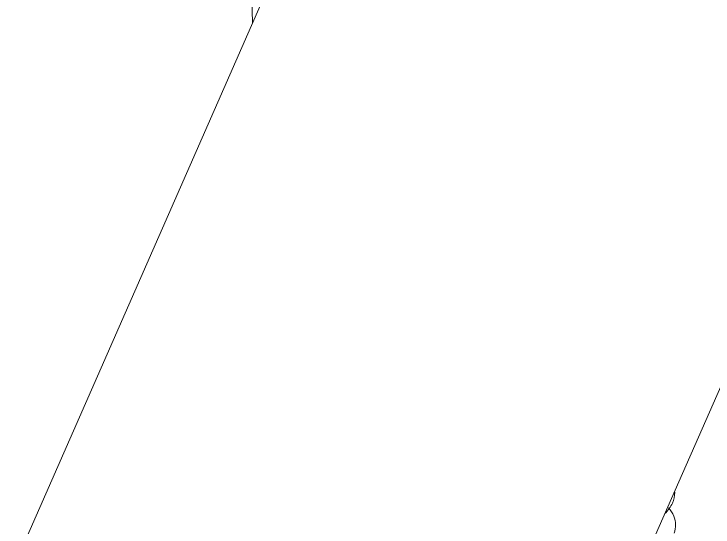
# Model space of a CAD drawing. Header units: millimetres. Extents: x 1991 to 2585, y -545 to -125.
# Drawn here: x 2489.25 to 2496.25, y -271.51 to -266.38 of the extents above; entities that cross this region are included whole.
import ezdxf

# ---------------------------------------------------------------- set-up
doc = ezdxf.new("R2010")
doc.units = ezdxf.units.MM
doc.header["$LTSCALE"] = 0.1
doc.layers.get('0').update_dxf_attribs({"lineweight": 13})

msp = doc.modelspace()

# ---------------------------------------------------------------- linework, layer by layer
at = {"color": 7, "linetype": 'Continuous'}
for p, q in [((2495.9164, -256.7221), (2489.254, -271.9067)), ((2491.6393, -266.4702), (2491.4241, -257.5282)), ((2501.2179, -258.9503), (2494.5194, -274.217))]:
    msp.add_line(p, q, dxfattribs=at)
for points, knots in [([(2495.7654, -271.3785), (2495.7955, -271.3475), (2495.8462, -271.2834), (2495.865, -271.2022), (2495.864, -271.1654)], [0, 0, 0, 0, 0.540165, 1, 1, 1, 1]), ([(2495.8027, -271.3215), (2495.8235, -271.3466), (2495.8573, -271.3993), (2495.8713, -271.4609), (2495.872, -271.4899)], [0, 0, 0, 0, 0.52952, 1, 1, 1, 1])]:
    msp.add_open_spline(points, degree=3, knots=knots, dxfattribs=at)
msp.add_open_spline([(2495.872, -271.4899), (2495.8726, -271.5181), (2495.8677, -271.5468), (2495.8582, -271.5734)], degree=3, dxfattribs=at)

doc.saveas('drawing.dxf')
